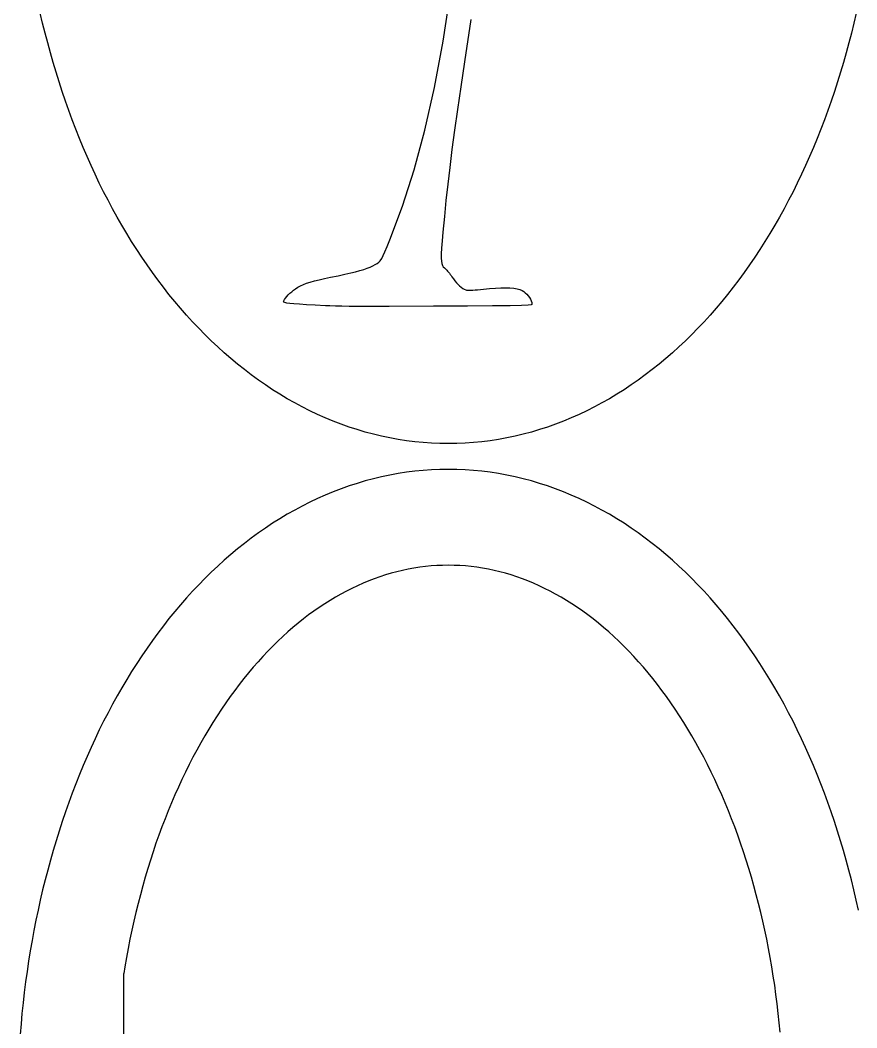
# Model space of a CAD drawing. Extents: x -128 to 128, y -84 to 84.
# Drawn here: x -128 to -81.5, y -44.4 to 11.7 of the extents above; entities that cross this region are included whole.
import ezdxf

# ---------------------------------------------------------------- set-up
doc = ezdxf.new("R2010")
doc.units = 0
doc.header["$MEASUREMENT"] = 0
doc.layers.get('0').update_dxf_attribs({"linetype": 'CONTINUOUS'})

msp = doc.modelspace()

# ---------------------------------------------------------------- linework, layer by layer
for p, q in [((-104.466, 10.513), (-104.035, 13.311)), ((-126.75, 11.523), (-126.88, 12.081)), ((-81.48, 12.081), (-81.61, 11.523)), ((-126.613, 10.968), (-126.75, 11.523)), ((-102.923, 11.722), (-103.277, 9.362)), ((-81.61, 11.523), (-81.747, 10.968)), ((-126.47, 10.416), (-126.613, 10.968)), ((-81.747, 10.968), (-81.89, 10.416)), ((-126.321, 9.868), (-126.47, 10.416)), ((-104.947, 7.935), (-104.466, 10.513)), ((-81.89, 10.416), (-82.039, 9.868)), ((-126.166, 9.323), (-126.321, 9.868)), ((-82.039, 9.868), (-82.194, 9.323)), ((-126.005, 8.782), (-126.166, 9.323)), ((-103.277, 9.362), (-103.484, 7.983)), ((-82.194, 9.323), (-82.355, 8.782)), ((-125.837, 8.244), (-126.005, 8.782)), ((-82.355, 8.782), (-82.523, 8.244)), ((-125.664, 7.711), (-125.837, 8.244)), ((-105.481, 5.559), (-104.947, 7.935)), ((-103.484, 7.983), (-103.669, 6.722)), ((-82.523, 8.244), (-82.697, 7.711)), ((-125.484, 7.181), (-125.664, 7.711)), ((-82.697, 7.711), (-82.876, 7.181)), ((-125.298, 6.656), (-125.484, 7.181)), ((-82.876, 7.181), (-83.062, 6.656)), ((-125.106, 6.135), (-125.298, 6.656)), ((-103.669, 6.722), (-103.832, 5.565)), ((-83.062, 6.656), (-83.254, 6.135)), ((-124.909, 5.619), (-125.106, 6.135)), ((-124.705, 5.107), (-124.909, 5.619)), ((-83.451, 5.619), (-83.655, 5.107)), ((-83.254, 6.135), (-83.451, 5.619)), ((-124.495, 4.6), (-124.705, 5.107)), ((-106.071, 3.366), (-105.481, 5.559)), ((-103.832, 5.565), (-103.976, 4.494)), ((-83.655, 5.107), (-83.865, 4.6)), ((-124.279, 4.098), (-124.495, 4.6)), ((-103.976, 4.494), (-104.103, 3.495)), ((-83.865, 4.6), (-84.081, 4.098)), ((-124.058, 3.6), (-124.279, 4.098)), ((-84.081, 4.098), (-84.302, 3.6)), ((-123.83, 3.108), (-124.058, 3.6)), ((-106.721, 1.339), (-106.071, 3.366)), ((-104.103, 3.495), (-104.215, 2.552)), ((-84.302, 3.6), (-84.53, 3.108)), ((-123.597, 2.622), (-123.83, 3.108)), ((-84.53, 3.108), (-84.763, 2.622)), ((-123.357, 2.14), (-123.597, 2.622)), ((-104.215, 2.552), (-104.313, 1.649)), ((-84.763, 2.622), (-85.003, 2.14)), ((-123.112, 1.664), (-123.357, 2.14)), ((-85.003, 2.14), (-85.248, 1.664)), ((-122.861, 1.194), (-123.112, 1.664)), ((-122.604, 0.73), (-122.861, 1.194)), ((-107.433, -0.542), (-106.721, 1.339)), ((-104.313, 1.649), (-104.401, 0.77)), ((-85.499, 1.194), (-85.756, 0.73)), ((-85.248, 1.664), (-85.499, 1.194)), ((-122.342, 0.271), (-122.604, 0.73)), ((-104.401, 0.77), (-104.48, -0.101)), ((-85.756, 0.73), (-86.018, 0.271)), ((-122.073, -0.181), (-122.342, 0.271)), ((-86.018, 0.271), (-86.287, -0.181)), ((-121.799, -0.628), (-122.073, -0.181)), ((-107.584, -0.909), (-107.433, -0.542)), ((-104.48, -0.101), (-104.522, -0.597)), ((-86.287, -0.181), (-86.561, -0.628)), ((-121.519, -1.068), (-121.799, -0.628)), ((-121.234, -1.501), (-121.519, -1.068)), ((-107.705, -1.196), (-107.584, -0.909)), ((-104.552, -0.996), (-104.57, -1.309)), ((-104.522, -0.597), (-104.552, -0.996)), ((-86.841, -1.068), (-87.126, -1.501)), ((-86.561, -0.628), (-86.841, -1.068)), ((-120.943, -1.928), (-121.234, -1.501)), ((-107.965, -1.695), (-107.888, -1.576)), ((-107.888, -1.576), (-107.804, -1.414)), ((-107.804, -1.414), (-107.705, -1.196)), ((-104.57, -1.309), (-104.575, -1.549)), ((-104.575, -1.549), (-104.567, -1.728)), ((-87.126, -1.501), (-87.417, -1.928)), ((-120.646, -2.349), (-120.943, -1.928)), ((-109.095, -2.245), (-108.886, -2.181)), ((-108.886, -2.181), (-108.701, -2.116)), ((-108.701, -2.116), (-108.534, -2.048)), ((-108.534, -2.048), (-108.377, -1.976)), ((-108.377, -1.976), (-108.243, -1.91)), ((-108.243, -1.91), (-108.135, -1.849)), ((-108.135, -1.849), (-108.045, -1.782)), ((-108.045, -1.782), (-107.965, -1.695)), ((-104.567, -1.728), (-104.545, -1.86)), ((-104.545, -1.86), (-104.509, -1.956)), ((-104.509, -1.956), (-104.458, -2.029)), ((-104.458, -2.029), (-104.392, -2.093)), ((-104.392, -2.093), (-104.355, -2.126)), ((-104.355, -2.126), (-104.314, -2.168)), ((-104.314, -2.168), (-104.268, -2.217)), ((-104.268, -2.217), (-104.22, -2.272)), ((-87.417, -1.928), (-87.714, -2.349)), ((-120.343, -2.762), (-120.646, -2.349)), ((-120.035, -3.169), (-120.343, -2.762)), ((-111.628, -2.821), (-111.366, -2.755)), ((-111.366, -2.755), (-111.07, -2.688)), ((-111.07, -2.688), (-110.736, -2.619)), ((-110.736, -2.619), (-110.306, -2.531)), ((-110.306, -2.531), (-109.934, -2.452)), ((-109.934, -2.452), (-109.613, -2.379)), ((-109.613, -2.379), (-109.335, -2.311)), ((-109.335, -2.311), (-109.095, -2.245)), ((-104.22, -2.272), (-104.171, -2.332)), ((-104.171, -2.332), (-104.121, -2.395)), ((-104.121, -2.395), (-104.073, -2.459)), ((-104.073, -2.459), (-104.026, -2.524)), ((-104.026, -2.524), (-103.983, -2.587)), ((-103.983, -2.587), (-103.901, -2.704)), ((-103.901, -2.704), (-103.815, -2.815)), ((-88.017, -2.762), (-88.325, -3.169)), ((-87.714, -2.349), (-88.017, -2.762)), ((-119.721, -3.568), (-120.035, -3.169)), ((-112.891, -3.419), (-112.789, -3.335)), ((-112.789, -3.335), (-112.688, -3.26)), ((-112.688, -3.26), (-112.554, -3.176)), ((-112.554, -3.176), (-112.408, -3.098)), ((-112.408, -3.098), (-112.246, -3.024)), ((-112.246, -3.024), (-112.065, -2.955)), ((-112.065, -2.955), (-111.86, -2.887)), ((-111.86, -2.887), (-111.628, -2.821)), ((-103.815, -2.815), (-103.728, -2.918)), ((-103.728, -2.918), (-103.639, -3.013)), ((-103.639, -3.013), (-103.55, -3.097)), ((-103.55, -3.097), (-103.461, -3.172)), ((-103.461, -3.172), (-103.375, -3.234)), ((-103.375, -3.234), (-103.291, -3.285)), ((-103.291, -3.285), (-103.211, -3.321)), ((-103.211, -3.321), (-103.171, -3.33)), ((-103.171, -3.33), (-103.111, -3.336)), ((-103.111, -3.336), (-103.031, -3.338)), ((-103.031, -3.338), (-102.933, -3.336)), ((-102.933, -3.336), (-102.819, -3.331)), ((-102.819, -3.331), (-102.69, -3.322)), ((-102.69, -3.322), (-102.548, -3.311)), ((-102.548, -3.311), (-102.394, -3.296)), ((-102.394, -3.296), (-102.229, -3.278)), ((-102.229, -3.278), (-101.881, -3.241)), ((-101.881, -3.241), (-101.558, -3.216)), ((-101.558, -3.216), (-101.261, -3.203)), ((-101.261, -3.203), (-100.992, -3.2)), ((-100.992, -3.2), (-100.75, -3.209)), ((-100.75, -3.209), (-100.536, -3.228)), ((-100.536, -3.228), (-100.35, -3.259)), ((-100.35, -3.259), (-100.193, -3.302)), ((-100.193, -3.302), (-100.065, -3.355)), ((-100.065, -3.355), (-99.981, -3.408)), ((-88.325, -3.169), (-88.639, -3.568)), ((-119.401, -3.96), (-119.721, -3.568)), ((-113.331, -3.924), (-113.296, -3.858)), ((-113.296, -3.858), (-113.24, -3.78)), ((-113.24, -3.78), (-113.169, -3.693)), ((-113.169, -3.693), (-113.085, -3.602)), ((-113.085, -3.602), (-112.991, -3.509)), ((-112.991, -3.509), (-112.891, -3.419)), ((-99.981, -3.408), (-99.896, -3.476)), ((-99.896, -3.476), (-99.815, -3.556)), ((-99.815, -3.556), (-99.739, -3.644)), ((-99.739, -3.644), (-99.671, -3.737)), ((-99.671, -3.737), (-99.614, -3.832)), ((-99.614, -3.832), (-99.569, -3.925)), ((-88.639, -3.568), (-88.959, -3.96)), ((-119.076, -4.345), (-119.401, -3.96)), ((-118.746, -4.723), (-119.076, -4.345)), ((-113.344, -3.973), (-113.331, -3.924)), ((-113.327, -4.003), (-113.344, -3.973)), ((-113.269, -4.029), (-113.327, -4.003)), ((-113.163, -4.054), (-113.269, -4.029)), ((-112.999, -4.077), (-113.163, -4.054)), ((-112.769, -4.099), (-112.999, -4.077)), ((-112.464, -4.122), (-112.769, -4.099)), ((-112.074, -4.147), (-112.464, -4.122)), ((-111.593, -4.173), (-112.074, -4.147)), ((-111.01, -4.203), (-111.593, -4.173)), ((-110.763, -4.213), (-111.01, -4.203)), ((-110.455, -4.222), (-110.763, -4.213)), ((-110.098, -4.23), (-110.455, -4.222)), ((-109.701, -4.236), (-110.098, -4.23)), ((-109.275, -4.242), (-109.701, -4.236)), ((-108.829, -4.246), (-109.275, -4.242)), ((-108.374, -4.248), (-108.829, -4.246)), ((-107.92, -4.248), (-108.374, -4.248)), ((-107.477, -4.247), (-107.92, -4.248)), ((-105.01, -4.233), (-107.477, -4.247)), ((-103.114, -4.222), (-105.01, -4.233)), ((-101.713, -4.212), (-103.114, -4.222)), ((-100.734, -4.202), (-101.713, -4.212)), ((-100.1, -4.189), (-100.734, -4.202)), ((-99.738, -4.173), (-100.1, -4.189)), ((-99.572, -4.152), (-99.738, -4.173)), ((-99.528, -4.125), (-99.572, -4.152)), ((-99.569, -3.925), (-99.541, -4.012)), ((-99.541, -4.012), (-99.53, -4.09)), ((-99.53, -4.09), (-99.528, -4.125)), ((-89.284, -4.345), (-89.614, -4.723)), ((-88.959, -3.96), (-89.284, -4.345)), ((-118.41, -5.092), (-118.746, -4.723)), ((-89.614, -4.723), (-89.95, -5.092)), ((-118.068, -5.454), (-118.41, -5.092)), ((-117.721, -5.808), (-118.068, -5.454)), ((-90.292, -5.454), (-90.639, -5.808)), ((-89.95, -5.092), (-90.292, -5.454)), ((-117.368, -6.154), (-117.721, -5.808)), ((-117.01, -6.491), (-117.368, -6.154)), ((-90.992, -6.154), (-91.35, -6.491)), ((-90.639, -5.808), (-90.992, -6.154)), ((-116.647, -6.82), (-117.01, -6.491)), ((-91.35, -6.491), (-91.713, -6.82)), ((-116.278, -7.141), (-116.647, -6.82)), ((-115.904, -7.452), (-116.278, -7.141)), ((-92.082, -7.141), (-92.456, -7.452)), ((-91.713, -6.82), (-92.082, -7.141)), ((-115.524, -7.755), (-115.904, -7.452)), ((-115.14, -8.048), (-115.524, -7.755)), ((-92.836, -7.755), (-93.22, -8.048)), ((-92.456, -7.452), (-92.836, -7.755)), ((-114.75, -8.333), (-115.14, -8.048)), ((-114.355, -8.607), (-114.75, -8.333)), ((-93.61, -8.333), (-94.005, -8.607)), ((-93.22, -8.048), (-93.61, -8.333)), ((-113.955, -8.872), (-114.355, -8.607)), ((-113.55, -9.128), (-113.955, -8.872)), ((-94.405, -8.872), (-94.81, -9.128)), ((-94.005, -8.607), (-94.405, -8.872)), ((-113.14, -9.373), (-113.55, -9.128)), ((-112.726, -9.608), (-113.14, -9.373)), ((-95.22, -9.373), (-95.634, -9.608)), ((-94.81, -9.128), (-95.22, -9.373)), ((-112.307, -9.832), (-112.726, -9.608)), ((-111.883, -10.046), (-112.307, -9.832)), ((-111.455, -10.249), (-111.883, -10.046)), ((-96.477, -10.046), (-96.905, -10.249)), ((-96.053, -9.832), (-96.477, -10.046)), ((-95.634, -9.608), (-96.053, -9.832)), ((-111.023, -10.44), (-111.455, -10.249)), ((-110.586, -10.621), (-111.023, -10.44)), ((-110.146, -10.79), (-110.586, -10.621)), ((-97.774, -10.621), (-98.214, -10.79)), ((-97.337, -10.44), (-97.774, -10.621)), ((-96.905, -10.249), (-97.337, -10.44)), ((-109.702, -10.947), (-110.146, -10.79)), ((-109.255, -11.093), (-109.702, -10.947)), ((-108.805, -11.227), (-109.255, -11.093)), ((-99.105, -11.093), (-99.555, -11.227)), ((-98.658, -10.947), (-99.105, -11.093)), ((-98.214, -10.79), (-98.658, -10.947)), ((-108.351, -11.348), (-108.805, -11.227)), ((-107.895, -11.457), (-108.351, -11.348)), ((-107.436, -11.554), (-107.895, -11.457)), ((-106.975, -11.638), (-107.436, -11.554)), ((-106.512, -11.709), (-106.975, -11.638)), ((-106.048, -11.768), (-106.512, -11.709)), ((-105.582, -11.813), (-106.048, -11.768)), ((-102.312, -11.768), (-102.778, -11.813)), ((-101.848, -11.709), (-102.312, -11.768)), ((-101.385, -11.638), (-101.848, -11.709)), ((-100.924, -11.554), (-101.385, -11.638)), ((-100.465, -11.457), (-100.924, -11.554)), ((-100.009, -11.348), (-100.465, -11.457)), ((-99.555, -11.227), (-100.009, -11.348)), ((-105.115, -11.846), (-105.582, -11.813)), ((-104.648, -11.865), (-105.115, -11.846)), ((-104.18, -11.872), (-104.648, -11.865)), ((-103.712, -11.865), (-104.18, -11.872)), ((-103.245, -11.846), (-103.712, -11.865)), ((-102.778, -11.813), (-103.245, -11.846)), ((-106.048, -13.406), (-106.512, -13.464)), ((-105.582, -13.36), (-106.048, -13.406)), ((-105.115, -13.328), (-105.582, -13.36)), ((-104.648, -13.308), (-105.115, -13.328)), ((-104.18, -13.301), (-104.648, -13.308)), ((-103.712, -13.308), (-104.18, -13.301)), ((-103.245, -13.328), (-103.712, -13.308)), ((-102.778, -13.36), (-103.245, -13.328)), ((-102.312, -13.406), (-102.778, -13.36)), ((-101.848, -13.464), (-102.312, -13.406)), ((-108.805, -13.947), (-109.255, -14.08)), ((-108.351, -13.825), (-108.805, -13.947)), ((-107.895, -13.716), (-108.351, -13.825)), ((-107.436, -13.62), (-107.895, -13.716)), ((-106.975, -13.536), (-107.436, -13.62)), ((-106.512, -13.464), (-106.975, -13.536)), ((-101.385, -13.536), (-101.848, -13.464)), ((-100.924, -13.62), (-101.385, -13.536)), ((-100.465, -13.716), (-100.924, -13.62)), ((-100.009, -13.825), (-100.465, -13.716)), ((-99.555, -13.947), (-100.009, -13.825)), ((-99.105, -14.08), (-99.555, -13.947)), ((-110.586, -14.553), (-111.023, -14.733)), ((-110.146, -14.383), (-110.586, -14.553)), ((-109.702, -14.226), (-110.146, -14.383)), ((-109.255, -14.08), (-109.702, -14.226)), ((-98.658, -14.226), (-99.105, -14.08)), ((-98.214, -14.383), (-98.658, -14.226)), ((-97.774, -14.553), (-98.214, -14.383)), ((-97.337, -14.733), (-97.774, -14.553)), ((-111.883, -15.128), (-112.307, -15.341)), ((-111.455, -14.925), (-111.883, -15.128)), ((-111.023, -14.733), (-111.455, -14.925)), ((-96.905, -14.925), (-97.337, -14.733)), ((-96.477, -15.128), (-96.905, -14.925)), ((-96.053, -15.341), (-96.477, -15.128)), ((-112.726, -15.566), (-113.14, -15.801)), ((-112.307, -15.341), (-112.726, -15.566)), ((-95.634, -15.566), (-96.053, -15.341)), ((-95.22, -15.801), (-95.634, -15.566)), ((-113.55, -16.046), (-113.955, -16.301)), ((-113.14, -15.801), (-113.55, -16.046)), ((-94.81, -16.046), (-95.22, -15.801)), ((-94.405, -16.301), (-94.81, -16.046)), ((-114.355, -16.566), (-114.75, -16.841)), ((-113.955, -16.301), (-114.355, -16.566)), ((-94.005, -16.566), (-94.405, -16.301)), ((-93.61, -16.841), (-94.005, -16.566)), ((-115.14, -17.125), (-115.524, -17.419)), ((-114.75, -16.841), (-115.14, -17.125)), ((-93.22, -17.125), (-93.61, -16.841)), ((-92.836, -17.419), (-93.22, -17.125)), ((-115.904, -17.721), (-116.278, -18.033)), ((-115.524, -17.419), (-115.904, -17.721)), ((-92.456, -17.721), (-92.836, -17.419)), ((-92.082, -18.033), (-92.456, -17.721)), ((-116.647, -18.353), (-117.01, -18.682)), ((-116.278, -18.033), (-116.647, -18.353)), ((-91.713, -18.353), (-92.082, -18.033)), ((-91.35, -18.682), (-91.713, -18.353)), ((-117.368, -19.02), (-117.721, -19.366)), ((-117.01, -18.682), (-117.368, -19.02)), ((-107.041, -18.996), (-107.356, -19.081)), ((-106.725, -18.921), (-107.041, -18.996)), ((-106.408, -18.854), (-106.725, -18.921)), ((-106.091, -18.796), (-106.408, -18.854)), ((-105.773, -18.747), (-106.091, -18.796)), ((-105.455, -18.707), (-105.773, -18.747)), ((-105.136, -18.676), (-105.455, -18.707)), ((-104.818, -18.654), (-105.136, -18.676)), ((-104.499, -18.64), (-104.818, -18.654)), ((-104.18, -18.636), (-104.499, -18.64)), ((-103.861, -18.64), (-104.18, -18.636)), ((-103.542, -18.654), (-103.861, -18.64)), ((-103.224, -18.676), (-103.542, -18.654)), ((-102.905, -18.707), (-103.224, -18.676)), ((-102.587, -18.747), (-102.905, -18.707)), ((-102.27, -18.796), (-102.587, -18.747)), ((-101.952, -18.854), (-102.27, -18.796)), ((-101.635, -18.921), (-101.952, -18.854)), ((-101.319, -18.996), (-101.635, -18.921)), ((-101.004, -19.081), (-101.319, -18.996)), ((-90.992, -19.02), (-91.35, -18.682)), ((-90.639, -19.366), (-90.992, -19.02)), ((-117.721, -19.366), (-118.068, -19.719)), ((-108.61, -19.507), (-108.921, -19.636)), ((-108.298, -19.387), (-108.61, -19.507)), ((-107.985, -19.276), (-108.298, -19.387)), ((-107.671, -19.174), (-107.985, -19.276)), ((-107.356, -19.081), (-107.671, -19.174)), ((-100.689, -19.174), (-101.004, -19.081)), ((-100.375, -19.276), (-100.689, -19.174)), ((-100.062, -19.387), (-100.375, -19.276)), ((-99.75, -19.507), (-100.062, -19.387)), ((-99.439, -19.636), (-99.75, -19.507)), ((-90.292, -19.719), (-90.639, -19.366)), ((-118.41, -20.081), (-118.746, -20.451)), ((-118.068, -19.719), (-118.41, -20.081)), ((-109.846, -20.075), (-110.152, -20.238)), ((-109.539, -19.92), (-109.846, -20.075)), ((-109.231, -19.773), (-109.539, -19.92)), ((-108.921, -19.636), (-109.231, -19.773)), ((-99.129, -19.773), (-99.439, -19.636)), ((-98.821, -19.92), (-99.129, -19.773)), ((-98.514, -20.075), (-98.821, -19.92)), ((-98.208, -20.238), (-98.514, -20.075)), ((-89.95, -20.081), (-90.292, -19.719)), ((-89.614, -20.451), (-89.95, -20.081)), ((-118.746, -20.451), (-119.076, -20.828)), ((-110.758, -20.591), (-111.059, -20.781)), ((-110.456, -20.41), (-110.758, -20.591)), ((-110.152, -20.238), (-110.456, -20.41)), ((-97.904, -20.41), (-98.208, -20.238)), ((-97.602, -20.591), (-97.904, -20.41)), ((-97.301, -20.781), (-97.602, -20.591)), ((-89.284, -20.828), (-89.614, -20.451)), ((-119.401, -21.213), (-119.721, -21.605)), ((-119.076, -20.828), (-119.401, -21.213)), ((-111.655, -21.186), (-111.95, -21.401)), ((-111.358, -20.979), (-111.655, -21.186)), ((-111.059, -20.781), (-111.358, -20.979)), ((-97.002, -20.979), (-97.301, -20.781)), ((-96.705, -21.186), (-97.002, -20.979)), ((-96.41, -21.401), (-96.705, -21.186)), ((-88.959, -21.213), (-89.284, -20.828)), ((-88.639, -21.605), (-88.959, -21.213)), ((-119.721, -21.605), (-120.035, -22.005)), ((-112.533, -21.856), (-112.822, -22.096)), ((-112.243, -21.624), (-112.533, -21.856)), ((-111.95, -21.401), (-112.243, -21.624)), ((-96.117, -21.624), (-96.41, -21.401)), ((-95.827, -21.856), (-96.117, -21.624)), ((-95.539, -22.096), (-95.827, -21.856)), ((-88.325, -22.005), (-88.639, -21.605)), ((-120.343, -22.411), (-120.646, -22.825)), ((-120.035, -22.005), (-120.343, -22.411)), ((-113.107, -22.344), (-113.391, -22.601)), ((-112.822, -22.096), (-113.107, -22.344)), ((-95.253, -22.344), (-95.539, -22.096)), ((-94.969, -22.601), (-95.253, -22.344)), ((-88.017, -22.411), (-88.325, -22.005)), ((-87.714, -22.825), (-88.017, -22.411)), ((-120.646, -22.825), (-120.943, -23.245)), ((-113.671, -22.865), (-113.949, -23.138)), ((-113.391, -22.601), (-113.671, -22.865)), ((-94.689, -22.865), (-94.969, -22.601)), ((-94.411, -23.138), (-94.689, -22.865)), ((-87.417, -23.245), (-87.714, -22.825)), ((-120.943, -23.245), (-121.234, -23.672)), ((-114.225, -23.419), (-114.497, -23.707)), ((-113.949, -23.138), (-114.225, -23.419)), ((-94.135, -23.419), (-94.411, -23.138)), ((-93.863, -23.707), (-94.135, -23.419)), ((-87.126, -23.672), (-87.417, -23.245)), ((-121.234, -23.672), (-121.519, -24.106)), ((-114.766, -24.003), (-115.033, -24.307)), ((-114.497, -23.707), (-114.766, -24.003)), ((-93.594, -24.003), (-93.863, -23.707)), ((-93.327, -24.307), (-93.594, -24.003)), ((-86.841, -24.106), (-87.126, -23.672)), ((-121.799, -24.546), (-122.073, -24.992)), ((-121.519, -24.106), (-121.799, -24.546)), ((-115.296, -24.619), (-115.556, -24.938)), ((-115.033, -24.307), (-115.296, -24.619)), ((-93.064, -24.619), (-93.327, -24.307)), ((-92.804, -24.938), (-93.064, -24.619)), ((-86.561, -24.546), (-86.841, -24.106)), ((-86.287, -24.992), (-86.561, -24.546)), ((-122.073, -24.992), (-122.342, -25.445)), ((-115.556, -24.938), (-115.812, -25.264)), ((-92.548, -25.264), (-92.804, -24.938)), ((-86.018, -25.445), (-86.287, -24.992)), ((-122.342, -25.445), (-122.604, -25.903)), ((-116.065, -25.598), (-116.315, -25.939)), ((-115.812, -25.264), (-116.065, -25.598)), ((-92.295, -25.598), (-92.548, -25.264)), ((-92.045, -25.939), (-92.295, -25.598)), ((-85.756, -25.903), (-86.018, -25.445)), ((-122.604, -25.903), (-122.861, -26.368)), ((-116.561, -26.287), (-116.803, -26.642)), ((-116.315, -25.939), (-116.561, -26.287)), ((-91.799, -26.287), (-92.045, -25.939)), ((-91.557, -26.642), (-91.799, -26.287)), ((-85.499, -26.368), (-85.756, -25.903)), ((-123.112, -26.838), (-123.357, -27.314)), ((-122.861, -26.368), (-123.112, -26.838)), ((-116.803, -26.642), (-117.041, -27.004)), ((-91.319, -27.004), (-91.557, -26.642)), ((-85.248, -26.838), (-85.499, -26.368)), ((-85.003, -27.314), (-85.248, -26.838)), ((-123.357, -27.314), (-123.597, -27.795)), ((-117.276, -27.373), (-117.507, -27.749)), ((-117.041, -27.004), (-117.276, -27.373)), ((-91.084, -27.373), (-91.319, -27.004)), ((-90.853, -27.749), (-91.084, -27.373)), ((-84.763, -27.795), (-85.003, -27.314)), ((-123.597, -27.795), (-123.83, -28.282)), ((-117.507, -27.749), (-117.733, -28.131)), ((-90.627, -28.131), (-90.853, -27.749)), ((-84.53, -28.282), (-84.763, -27.795)), ((-123.83, -28.282), (-124.058, -28.774)), ((-117.956, -28.519), (-118.174, -28.914)), ((-117.733, -28.131), (-117.956, -28.519)), ((-90.404, -28.519), (-90.627, -28.131)), ((-90.186, -28.914), (-90.404, -28.519)), ((-84.302, -28.774), (-84.53, -28.282)), ((-124.058, -28.774), (-124.279, -29.271)), ((-118.174, -28.914), (-118.388, -29.315)), ((-89.972, -29.315), (-90.186, -28.914)), ((-84.081, -29.271), (-84.302, -28.774)), ((-124.279, -29.271), (-124.495, -29.773)), ((-118.388, -29.315), (-118.598, -29.722)), ((-89.762, -29.722), (-89.972, -29.315)), ((-83.865, -29.773), (-84.081, -29.271)), ((-124.495, -29.773), (-124.705, -30.28)), ((-118.804, -30.136), (-119.004, -30.555)), ((-118.598, -29.722), (-118.804, -30.136)), ((-89.557, -30.136), (-89.762, -29.722)), ((-89.356, -30.555), (-89.557, -30.136)), ((-83.655, -30.28), (-83.865, -29.773)), ((-124.909, -30.792), (-125.106, -31.309)), ((-124.705, -30.28), (-124.909, -30.792)), ((-119.004, -30.555), (-119.201, -30.979)), ((-89.159, -30.979), (-89.356, -30.555)), ((-83.451, -30.792), (-83.655, -30.28)), ((-83.254, -31.309), (-83.451, -30.792)), ((-125.106, -31.309), (-125.298, -31.829)), ((-119.201, -30.979), (-119.393, -31.41)), ((-88.967, -31.41), (-89.159, -30.979)), ((-83.062, -31.829), (-83.254, -31.309)), ((-125.298, -31.829), (-125.484, -32.355)), ((-119.58, -31.845), (-119.762, -32.286)), ((-119.393, -31.41), (-119.58, -31.845)), ((-88.78, -31.845), (-88.967, -31.41)), ((-88.598, -32.286), (-88.78, -31.845)), ((-82.876, -32.355), (-83.062, -31.829)), ((-125.484, -32.355), (-125.664, -32.884)), ((-119.762, -32.286), (-119.94, -32.733)), ((-88.42, -32.733), (-88.598, -32.286)), ((-82.697, -32.884), (-82.876, -32.355)), ((-125.664, -32.884), (-125.837, -33.418)), ((-119.94, -32.733), (-120.113, -33.184)), ((-88.247, -33.184), (-88.42, -32.733)), ((-82.523, -33.418), (-82.697, -32.884)), ((-125.837, -33.418), (-126.005, -33.955)), ((-120.113, -33.184), (-120.281, -33.64)), ((-88.079, -33.64), (-88.247, -33.184)), ((-82.355, -33.955), (-82.523, -33.418)), ((-126.005, -33.955), (-126.166, -34.496)), ((-120.444, -34.101), (-120.602, -34.566)), ((-120.281, -33.64), (-120.444, -34.101)), ((-87.916, -34.101), (-88.079, -33.64)), ((-87.758, -34.566), (-87.916, -34.101)), ((-82.194, -34.496), (-82.355, -33.955)), ((-126.166, -34.496), (-126.321, -35.041)), ((-120.602, -34.566), (-120.755, -35.036)), ((-87.606, -35.036), (-87.758, -34.566)), ((-82.039, -35.041), (-82.194, -34.496)), ((-126.321, -35.041), (-126.47, -35.59)), ((-120.755, -35.036), (-120.902, -35.51)), ((-87.458, -35.51), (-87.606, -35.036)), ((-81.89, -35.59), (-82.039, -35.041)), ((-126.47, -35.59), (-126.613, -36.141)), ((-120.902, -35.51), (-121.045, -35.989)), ((-87.315, -35.989), (-87.458, -35.51)), ((-81.747, -36.141), (-81.89, -35.59)), ((-126.613, -36.141), (-126.75, -36.697)), ((-121.045, -35.989), (-121.182, -36.471)), ((-87.178, -36.471), (-87.315, -35.989)), ((-81.61, -36.697), (-81.747, -36.141)), ((-126.75, -36.697), (-126.88, -37.255)), ((-121.314, -36.958), (-121.441, -37.447)), ((-121.182, -36.471), (-121.314, -36.958)), ((-87.046, -36.958), (-87.178, -36.471)), ((-86.919, -37.447), (-87.046, -36.958)), ((-81.48, -37.255), (-81.61, -36.697)), ((-126.88, -37.255), (-127.004, -37.816)), ((-121.441, -37.447), (-121.563, -37.941)), ((-86.797, -37.941), (-86.919, -37.447)), ((-81.356, -37.816), (-81.48, -37.255)), ((-127.004, -37.816), (-127.122, -38.38)), ((-121.563, -37.941), (-121.679, -38.438)), ((-86.681, -38.438), (-86.797, -37.941)), ((-127.122, -38.38), (-127.234, -38.946)), ((-121.679, -38.438), (-121.79, -38.938)), ((-86.57, -38.938), (-86.681, -38.438)), ((-127.234, -38.946), (-127.339, -39.515)), ((-121.79, -38.938), (-121.895, -39.441)), ((-86.465, -39.441), (-86.57, -38.938)), ((-127.339, -39.515), (-127.438, -40.087)), ((-121.895, -39.441), (-121.995, -39.948)), ((-86.365, -39.948), (-86.465, -39.441)), ((-127.438, -40.087), (-127.531, -40.661)), ((-121.995, -39.948), (-122.089, -40.456)), ((-86.271, -40.456), (-86.365, -39.948)), ((-127.531, -40.661), (-127.617, -41.237)), ((-122.089, -40.456), (-122.178, -40.968)), ((-86.183, -40.968), (-86.271, -40.456)), ((-127.617, -41.237), (-127.698, -41.814)), ((-122.178, -40.968), (-122.239, -41.346)), ((-122.239, -56.346), (-122.239, -41.346)), ((-86.099, -41.482), (-86.183, -40.968)), ((-127.698, -41.814), (-127.771, -42.394)), ((-86.022, -41.998), (-86.099, -41.482)), ((-85.95, -42.517), (-86.022, -41.998)), ((-127.771, -42.394), (-127.839, -42.975)), ((-85.884, -43.037), (-85.95, -42.517)), ((-127.839, -42.975), (-127.9, -43.558)), ((-85.823, -43.56), (-85.884, -43.037)), ((-127.9, -43.558), (-127.954, -44.142)), ((-85.769, -44.084), (-85.823, -43.56)), ((-127.954, -44.142), (-128.002, -44.727)), ((-85.72, -44.609), (-85.769, -44.084))]:
    msp.add_line(p, q)

doc.saveas('drawing.dxf')
